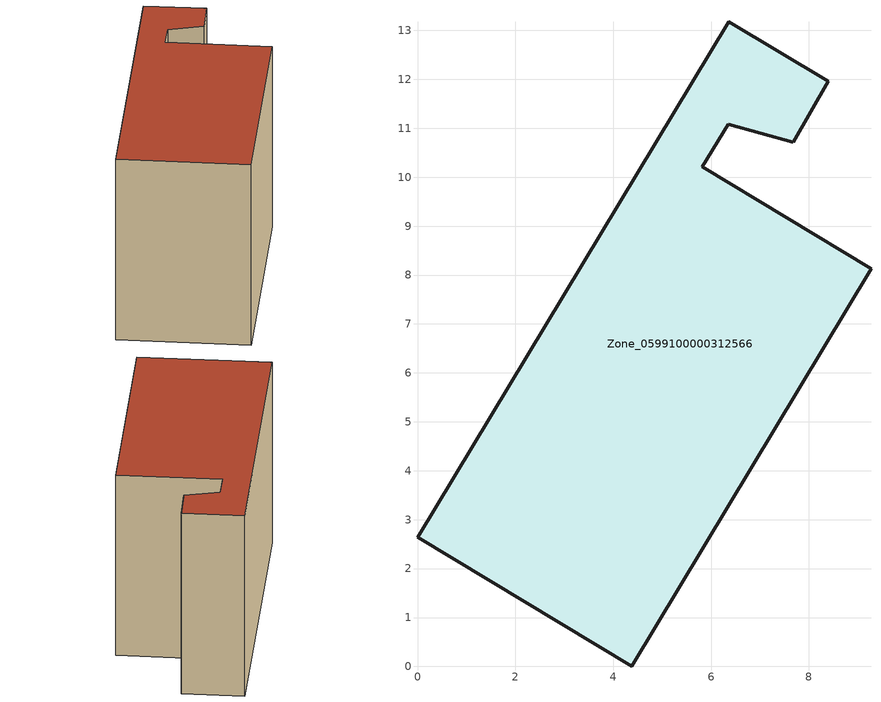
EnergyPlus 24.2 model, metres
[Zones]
Zone_0599100000312566
 floor ground (C_G): 6.35,11.08 5.82,10.21 9.27,8.13 4.38,0 0,2.64 6.36,13.18 8.4,11.96 7.68,10.71 z0
 wall outside (C_F): 8.4,11.96 6.36,13.18 0,2.64 4.38,0 9.27,8.13 5.82,10.21 6.35,11.08 7.68,10.71 8.4,11.96 z0:7.66
 roof outside (C_R): 5.82,10.21 6.35,11.08 7.68,10.71 8.4,11.96 6.36,13.18 0,2.64 4.38,0 9.27,8.13 z7.66
[BUILDING]
Pand.0599100000312566: North Axis=0; Terrain=City; Loads Convergence Tolerance Value=0.04; Temperature Convergence Tolerance Value=0.4; Solar Distribution=FullExterior; Maximum Number of Warmup Days=25; Minimum Number of Warmup Days=1
[Site:Location]
Rotterdam.The.Hague.AP_ZH_NLD Design_Conditions: Latitude=51.96; Longitude=4.45; Time Zone=1; Elevation=-4.5
[SITE:GROUNDTEMPERATURE:BUILDINGSURFACE]
18, 18, 18, 18, 18, 18, 18, 18, 18, 18, 18, 18
[MATERIAL] Thermal Absorptance=0.9; Solar Absorptance=0.7; Visible Absorptance=0.7
Name | Roughness | Thickness | Conductivity | Density | Specific Heat
G.TI.1975-1991 | MediumSmooth | 0.15 | 0.288461 | 540 | 1210
F.TI.1975-1991 | Rough | 0.3 | 0.230769 | 1920 | 840
R.TI.1975-1991 | MediumRough | 0.2 | 0.153846 | 1500 | 1000
[CONSTRUCTION]
C_G: G.TI.1975-1991
C_F: F.TI.1975-1991
C_R: R.TI.1975-1991
[ZONE]
Zone_0599100000312566: Type=1; Multiplier=1; Ceiling Height=Autocalculate; Volume=Autocalculate; Floor Area=autocalculate; Part of Total Floor Area=Yes
[ZONEINFILTRATION:DESIGNFLOWRATE]
Infil_Zone_0599100000312566: Zone or ZoneList or Space or SpaceList=Zone_0599100000312566; Schedule=AlwaysOn; Design Flow Rate Calculation Method=Flow/Area; Flow Rate per Floor Area=0.003; Constant Term Coefficient=1; Temperature Term Coefficient=0; Velocity Term Coefficient=0; Velocity Squared Term Coefficient=0
[HVACTEMPLATE:ZONE:IDEALLOADSAIRSYSTEM]
Zone_0599100000312566: Maximum Heating Supply Air Temperature=50; Minimum Cooling Supply Air Temperature=13; Maximum Heating Supply Air Humidity Ratio=0.0156; Minimum Cooling Supply Air Humidity Ratio=0.0077; Heating Limit=NoLimit; Cooling Limit=NoLimit; Dehumidification Control Type=ConstantSensibleHeatRatio; Cooling Sensible Heat Ratio=0.7; Dehumidification Setpoint=60; Humidification Control Type=None; Humidification Setpoint=30; Outdoor Air Method=None; Outdoor Air Flow Rate per Person=0.00944; Outdoor Air Flow Rate per Zone Floor Area=0; Outdoor Air Flow Rate per Zone=0; Demand Controlled Ventilation Type=None; Outdoor Air Economizer Type=NoEconomizer; Heat Recovery Type=None; Sensible Heat Recovery Effectiveness=0.7; Latent Heat Recovery Effectiveness=0.65
[ZONECONTROL:THERMOSTAT]
ThermostatControl_Zone_0599100000312566: Zone or ZoneList=Zone_0599100000312566; Control Type Schedule=DualSetpointControlType; Control 1=Thermostat_Zone_0599100000312566; Temperature Difference Between Cutout And Setpoint=0
[THERMOSTATSETPOINT:DUALSETPOINT]
Thermostat_Zone_0599100000312566: Heating Setpoint Temperature Schedule=HeatingSetpoint_Zone_0599100000312566; Cooling Setpoint Temperature Schedule=CoolingSetpoint_Zone_0599100000312566
[SCHEDULE:COMPACT]
HeatingSetpoint_Zone_0599100000312566: Through: 12/31, For: AllDays, Until: 24:00, 21
CoolingSetpoint_Zone_0599100000312566: Through: 12/31, For: AllDays, Until: 24:00, 24
DualSetpointControlType: Through: 12/31, For: AllDays, Until: 24:00, 4
AlwaysOn: Through: 12/31, For: AllDays, Until: 24:00, 1
